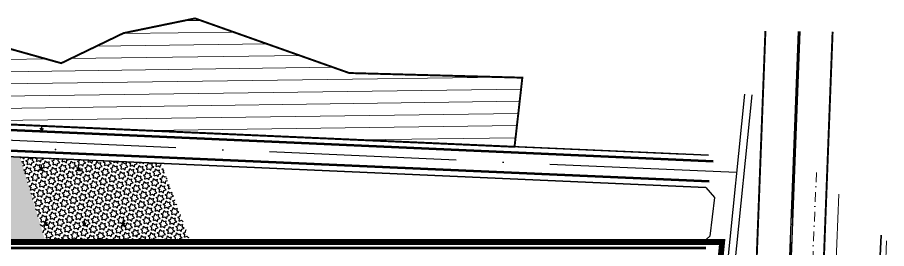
# Model space of a CAD drawing. Extents: x 577299 to 581055, y 2342699 to 2346415.
# Drawn here: x 580443 to 580889.5, y 2344182.6 to 2344301.3 of the extents above; entities that cross this region are included whole.
import ezdxf

# ---------------------------------------------------------------- set-up
doc = ezdxf.new("R2010")
doc.units = 0
doc.header["$LTSCALE"] = 10
doc.header["$MEASUREMENT"] = 0
for name, pattern in [('ACAD_ISO10W100', [18, 12, -3, 0, -3]), ('CENTER', [2, 1.25, -0.25, 0.25, -0.25]), ('DASHDOT', [1, 0.5, -0.25, 0, -0.25]), ('DUONGDUT', [0.1875, 0.125, -0.0625]), ('HIDDEN', [0.375, 0.25, -0.125])]:
    doc.linetypes.add(name, pattern=pattern)
for name, color, linetype, lineweight in [('-h-o', 2, 'Continuous', 20), ('HTTim-duong', 190, 'DASHDOT', 9), ('r-g-t-ke', 7, 'Continuous', 20), ('whe', 142, 'Continuous', 35), ('wlong-duong', 40, 'Continuous', 53)]:
    doc.layers.add(name, color=color, linetype=linetype, lineweight=lineweight)
for name, color, linetype in [('BoCo', 103, 'Continuous'), ('CAY-NN', 3, 'Continuous'), ('cayxanh', 74, 'Continuous'), ('Long dg', 30, 'Continuous'), ('POINT', 8, 'Continuous'), ('Tim dg', 6, 'CENTER')]:
    doc.layers.add(name, color=color, linetype=linetype)
pattern_1 = [(318.21467, (579255.8356, 2345385.644), (1.4426718, 1.6143723), [1.25, -1.25]), (18.21467, (579255.8356, 2345385.644), (-0.6767515, 2.0565766), [1.25, -1.25]), (78.21467, (579257.023, 2345386.0348), (-2.1194234, 0.4422043), [1.25, -1.25])]

msp = doc.modelspace()

# ---------------------------------------------------------------- hatches: boundary and pattern name
at = {"layer": '-h-o', "extrusion": (-8.80861e-05, -0.0001149, 1)}
h = msp.add_hatch(dxfattribs=at)
h.set_pattern_fill('ANSI31', color=256, scale=50, angle=-44.2223, style=0)
h.set_pattern_definition([(0.7777, (580027.7435, 2344380.381), (-0.084826, 6.249424), [])])
h.paths.add_polyline_path([(580438.9, 2344285.28), (580431.32, 2344246.69), (580445.39, 2344246.07), (580508.67, 2344243.27), (580582.7, 2344240), (580649.24, 2344237.06), (580691.69, 2344235.18), (580698.44, 2344234.89), (580702.45, 2344270.37), (580613.53, 2344272.76), (580534.32, 2344300.8), (580497.59, 2344293.25), (580465.59, 2344277.81)])
at = {"layer": 'cayxanh'}
h = msp.add_hatch(dxfattribs=at)
h.set_pattern_fill('STARS', color=256, scale=10, angle=-0.4178, style=0)
h.set_pattern_definition(pattern_1)
h.paths.add_polyline_path([(580457.56, 2344185.98), (580444.42, 2344229.61), (580433.18, 2344230.11), (580416.01, 2344230.87, -0.035009), (580290.95, 2344245.21), (580295.99, 2344202.04), (580360.19, 2344190.54), (580372.05, 2344188.45), (580387.36, 2344186.61), (580398.44, 2344186.03), (580402.8, 2344185.98)])
h = msp.add_hatch(dxfattribs=at)
h.set_pattern_fill('STARS', color=256, scale=10, angle=-0.4178, style=0)
h.set_pattern_definition(pattern_1)
h.paths.add_polyline_path([(580532.06, 2344185.98), (580516.89, 2344226.41), (580444.42, 2344229.61), (580457.56, 2344185.98)])

# ---------------------------------------------------------------- linework, layer by layer
at = {"layer": 'BoCo', "elevation": 0}
msp.add_lwpolyline([(580433.18, 2344230.11), (580796.66, 2344214.05), (580801.07, 2344208.86), (580798.73, 2344188.96), (580795.38, 2344185.98), (580553.27, 2344185.98), (580444.33, 2344185.98), (580403.23, 2344185.97)], dxfattribs=at)
at = {"layer": 'CAY-NN', "ltscale": 0.5, "extrusion": (0.002986, 0.010064, 0.999945)}
for p, q in [((580455.6, 2344242.89), (580454.74, 2344244.39)), ((580455.59, 2344242.89), (580454.74, 2344244.39)), ((580455.59, 2344242.89), (580455.61, 2344245.77)), ((580455.59, 2344242.89), (580456.47, 2344244.38)), ((580455.6, 2344242.89), (580455.62, 2344245.77)), ((580455.6, 2344242.89), (580456.47, 2344244.38)), ((580455.6, 2344242.8), (580454.44, 2344242.81)), ((580455.59, 2344242.8), (580454.44, 2344242.81)), ((580455.59, 2344242.8), (580456.75, 2344242.79)), ((580455.6, 2344242.8), (580456.75, 2344242.79)), ((580455.46, 2344222.89), (580455.48, 2344225.77)), ((580455.46, 2344222.89), (580455.48, 2344225.77)), ((580455.46, 2344222.8), (580454.3, 2344222.81)), ((580455.46, 2344222.8), (580454.31, 2344222.81)), ((580455.46, 2344222.89), (580454.6, 2344224.39)), ((580455.46, 2344222.89), (580454.61, 2344224.39)), ((580455.46, 2344222.89), (580456.33, 2344224.38)), ((580455.46, 2344222.89), (580456.33, 2344224.38)), ((580455.46, 2344222.8), (580456.61, 2344222.79)), ((580455.46, 2344222.8), (580456.61, 2344222.79)), ((580474.42, 2344222.67), (580473.26, 2344222.68)), ((580474.41, 2344222.67), (580473.26, 2344222.68)), ((580474.42, 2344222.76), (580473.56, 2344224.26)), ((580474.41, 2344222.76), (580473.56, 2344224.26)), ((580474.41, 2344222.76), (580474.43, 2344225.64)), ((580474.41, 2344222.76), (580475.29, 2344224.25)), ((580474.41, 2344222.67), (580475.56, 2344222.66)), ((580474.42, 2344222.76), (580474.44, 2344225.64)), ((580474.42, 2344222.76), (580475.29, 2344224.25)), ((580474.42, 2344222.67), (580475.57, 2344222.66)), ((580457.58, 2344194.58), (580456.42, 2344194.59)), ((580457.58, 2344194.58), (580456.43, 2344194.59)), ((580457.58, 2344194.67), (580456.72, 2344196.17)), ((580457.58, 2344194.67), (580456.73, 2344196.17)), ((580457.58, 2344194.67), (580457.6, 2344197.55)), ((580457.58, 2344194.67), (580457.6, 2344197.55)), ((580457.58, 2344194.67), (580458.45, 2344196.16)), ((580457.58, 2344194.67), (580458.45, 2344196.16)), ((580457.58, 2344194.58), (580458.73, 2344194.57)), ((580457.58, 2344194.58), (580458.73, 2344194.57)), ((580477.58, 2344194.44), (580476.42, 2344194.45)), ((580477.58, 2344194.44), (580476.43, 2344194.45)), ((580477.58, 2344194.53), (580476.72, 2344196.03)), ((580477.58, 2344194.53), (580476.73, 2344196.03)), ((580477.58, 2344194.53), (580477.6, 2344197.41)), ((580477.58, 2344194.53), (580477.6, 2344197.41)), ((580477.58, 2344194.53), (580478.45, 2344196.02)), ((580477.58, 2344194.53), (580478.45, 2344196.02)), ((580477.58, 2344194.44), (580478.73, 2344194.43)), ((580477.58, 2344194.44), (580478.73, 2344194.43)), ((580497.58, 2344194.39), (580496.72, 2344195.89)), ((580497.58, 2344194.39), (580496.73, 2344195.89)), ((580497.58, 2344194.39), (580497.6, 2344197.27)), ((580497.58, 2344194.39), (580497.6, 2344197.27)), ((580497.58, 2344194.39), (580498.45, 2344195.88)), ((580497.58, 2344194.39), (580498.45, 2344195.88)), ((580497.58, 2344194.3), (580496.42, 2344194.31)), ((580497.58, 2344194.3), (580496.43, 2344194.31)), ((580497.58, 2344194.3), (580498.73, 2344194.3)), ((580497.58, 2344194.3), (580498.73, 2344194.29))]:
    msp.add_line(p, q, dxfattribs=at)
at = {"layer": 'HTTim-duong', "extrusion": (8.80861e-05, 0.0001149, -1)}
msp.add_line((580853.48, 2344221.73), (580836.28, 2343815.28), dxfattribs=at)
at = {"layer": 'Long dg', "ltscale": 0.2, "extrusion": (-8.80861e-05, -0.0001149, 1)}
msp.add_line((580820.24, 2344261.63, 7.62), (580786.91, 2343931.7, 7.58), dxfattribs=at)
at = {"layer": 'POINT', "extrusion": (0.002986, 0.010064, 0.999945)}
for p in [(580462.55, 2344233.41, 8.75), (580452.03, 2344185.66, 9.26), (580504.04, 2344189.34, 9.07)]:
    msp.add_point(p, dxfattribs=at)
at = {"layer": 'r-g-t-ke', "extrusion": (8.80861e-05, 0.0001149, -1)}
for p, q in [((580841.95, 2344232.96), (580824.29, 2343815.79)), ((580865.02, 2344210.51), (580848.27, 2343814.77)), ((580889.53, 2344186.65), (580873.75, 2343813.69))]:
    msp.add_line(p, q, dxfattribs=at)
at = {"layer": 'r-g-t-ke', "extrusion": (-8.80861e-05, -0.0001149, 1), "const_width": 1, "elevation": 1.01}
msp.add_lwpolyline([(580438.9, 2344285.28), (580431.32, 2344246.69), (580445.39, 2344246.07), (580508.67, 2344243.27), (580582.7, 2344240), (580649.24, 2344237.06), (580691.69, 2344235.18), (580698.44, 2344234.89), (580702.45, 2344270.37), (580613.53, 2344272.76), (580534.32, 2344300.8), (580497.59, 2344293.25), (580465.59, 2344277.81)], close=True, dxfattribs=at)
at = {"layer": 'r-g-t-ke', "linetype": 'DUONGDUT', "ltscale": 30, "const_width": 3}
msp.add_lwpolyline([(580802.37, 2344159.27), (580805.06, 2344185.98), (580805.06, 2344185.98), (580798.38, 2344185.98), (580776.33, 2344185.98), (580755.99, 2344185.98), (580713.13, 2344185.98), (580658.39, 2344185.98), (580658.39, 2344185.98), (580658.39, 2344185.98), (580582.19, 2344185.98), (580403.23, 2344185.97)], dxfattribs=at)
at = {"layer": 'Tim dg', "linetype": 'ACAD_ISO10W100', "ltscale": 0.8, "extrusion": (-8.80861e-05, -0.0001149, 1)}
for p, q in [((580816.5, 2344261.89, 7.62), (580783.16, 2343931.86, 7.58)), ((580812.43, 2344221.61), (580417.18, 2344239.07))]:
    msp.add_line(p, q, dxfattribs=at)
at = {"layer": 'Tim dg', "linetype": 'ACAD_ISO10W100', "ltscale": 0.3, "extrusion": (-8.80861e-05, -0.0001149, 1), "elevation": 1.01}
msp.add_lwpolyline([(580844.56, 2344294.11), (580831.74, 2343960.74), (580822.05, 2343710.53), (580795.35, 2343017.63), (580786.77, 2342790.8)], dxfattribs=at)
at = {"layer": 'Tim dg', "linetype": 'ACAD_ISO10W100', "ltscale": 0.8, "extrusion": (-8.80861e-05, -0.0001149, 1), "elevation": 1.01}
msp.add_lwpolyline([(580844.56, 2344294.11), (580831.74, 2343960.74), (580822.05, 2343710.53), (580795.35, 2343017.63), (580786.77, 2342790.8)], dxfattribs=at)
at = {"layer": 'Tim dg', "linetype": 'HIDDEN', "ltscale": 10, "extrusion": (-8.80861e-05, -0.0001149, 1), "const_width": 1, "elevation": 1.01}
for points in [[(580827.3, 2344294.29), (580814.5, 2343961.41), (580811.09, 2343873.28)], [(580827.3, 2344294.29), (580814.5, 2343961.41), (580811.09, 2343873.28)], [(580861.81, 2344293.92), (580848.98, 2343960.08), (580845.58, 2343872.41)], [(580861.81, 2344293.92), (580848.98, 2343960.08), (580845.58, 2343872.41)]]:
    msp.add_lwpolyline(points, dxfattribs=at)
at = {"layer": 'Tim dg', "color": 160, "linetype": 'Continuous', "ltscale": 0.3, "extrusion": (-8.80861e-05, -0.0001149, 1), "elevation": 1.01}
for points in [[(580844.18, 2344294.11), (580831.36, 2343960.76), (580828.76, 2343893.47)], [(580844.18, 2344294.11), (580831.36, 2343960.76), (580828.76, 2343893.47)], [(580844.93, 2344294.1), (580832.11, 2343960.73), (580829.51, 2343893.44)], [(580844.93, 2344294.1), (580832.11, 2343960.73), (580829.51, 2343893.44)]]:
    msp.add_lwpolyline(points, dxfattribs=at)
at = {"layer": 'whe', "extrusion": (-8.80861e-05, -0.0001149, 1)}
for p, q in [((580785.3, 2344231.07), (580418.35, 2344247.28)), ((580798.01, 2344230.5), (580418.35, 2344247.28)), ((580796.66, 2344214.05), (580433.18, 2344230.11))]:
    msp.add_line(p, q, dxfattribs=at)
at = {"layer": 'whe'}
msp.add_line((580401.79, 2344185.98, 0), (580795.38, 2344185.98, 0), dxfattribs=at)
at = {"layer": 'whe', "extrusion": (8.80861e-05, 0.0001149, -1)}
msp.add_line((580886.65, 2344189.46), (580870.75, 2343813.82), dxfattribs=at)
msp.add_line((580886.65, 2344189.46), (580870.75, 2343813.82), dxfattribs=at)
at = {"layer": 'wlong-duong', "extrusion": (-8.80861e-05, -0.0001149, 1)}
for p, q in [((580800.5, 2344227.39), (580417.92, 2344244.3)), ((580798.4, 2344216.97), (580417.94, 2344233.79))]:
    msp.add_line(p, q, dxfattribs=at)
at = {"layer": 'wlong-duong'}
msp.add_line((580403.23, 2344182.97), (580796.62, 2344182.98), dxfattribs=at)

doc.saveas('drawing.dxf')
